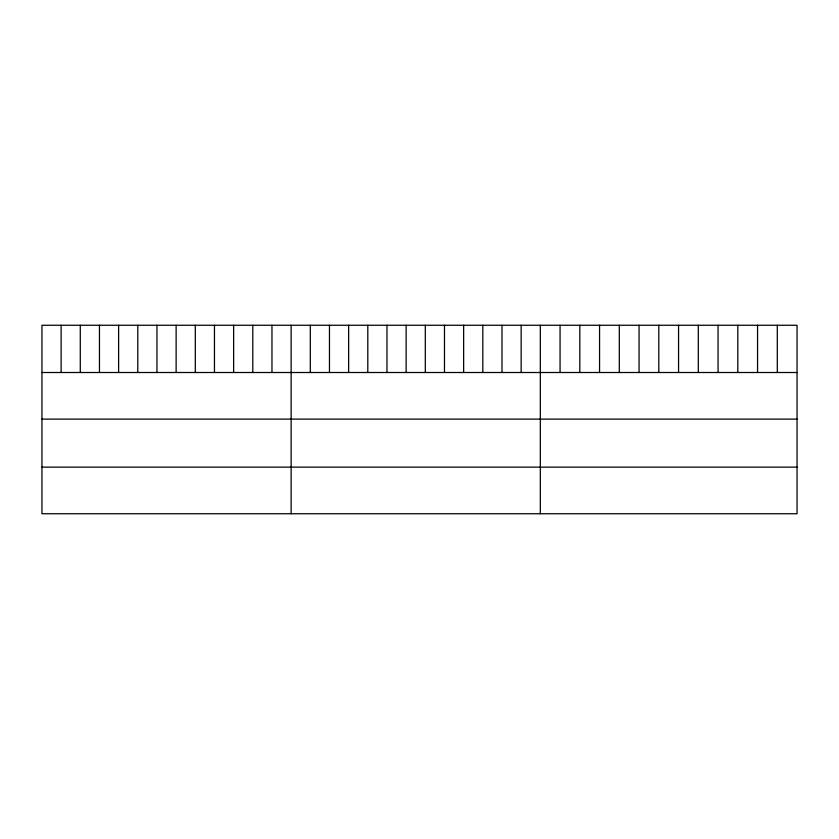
<?xml version="1.0" encoding="UTF-8"?>
<svg xmlns="http://www.w3.org/2000/svg" width="839" height="839" viewBox="0 0 839 839"><rect width="100%" height="100%" fill="white"/><g stroke="black" fill="none" stroke-linecap="round" stroke-linejoin="round"><path stroke-width="1.26" d="M797.05 372.506L797.05 513.741L41.95 513.741L41.95 325.259L797.05 325.259L797.05 372.506L41.95 372.506M41.95 419.112L797.05 419.112M41.95 467.134L797.05 467.134M777.302 325.259L777.302 372.506M757.554 325.259L757.554 372.506M737.806 325.259L737.806 372.506M718.058 325.259L718.058 372.506M698.31 325.259L698.31 372.506M678.562 325.259L678.562 372.506M658.804 325.259L658.804 372.506M639.056 325.259L639.056 372.506M619.308 325.259L619.308 372.506M599.56 325.259L599.56 372.506M579.812 325.259L579.812 372.506M560.064 325.259L560.064 372.506M540.316 325.259L540.316 513.741M521.145 325.259L521.145 372.506M501.984 325.259L501.984 372.506M482.813 325.259L482.813 372.506M463.642 325.259L463.642 372.506M444.481 325.259L444.481 372.506M425.31 325.259L425.31 372.506M406.139 325.259L406.139 372.506M386.968 325.259L386.968 372.506M367.807 325.259L367.807 372.506M348.636 325.259L348.636 372.506M329.465 325.259L329.465 372.506M310.304 325.259L310.304 372.506M291.133 325.259L291.133 513.741M271.962 325.259L271.962 372.506M252.801 325.259L252.801 372.506M233.63 325.259L233.63 372.506M214.459 325.259L214.459 372.506M195.298 325.259L195.298 372.506M176.127 325.259L176.127 372.506M156.956 325.259L156.956 372.506M137.785 325.259L137.785 372.506M118.624 325.259L118.624 372.506M99.453 325.259L99.453 372.506M80.282 325.259L80.282 372.506M61.121 325.259L61.121 372.506"/></g></svg>
